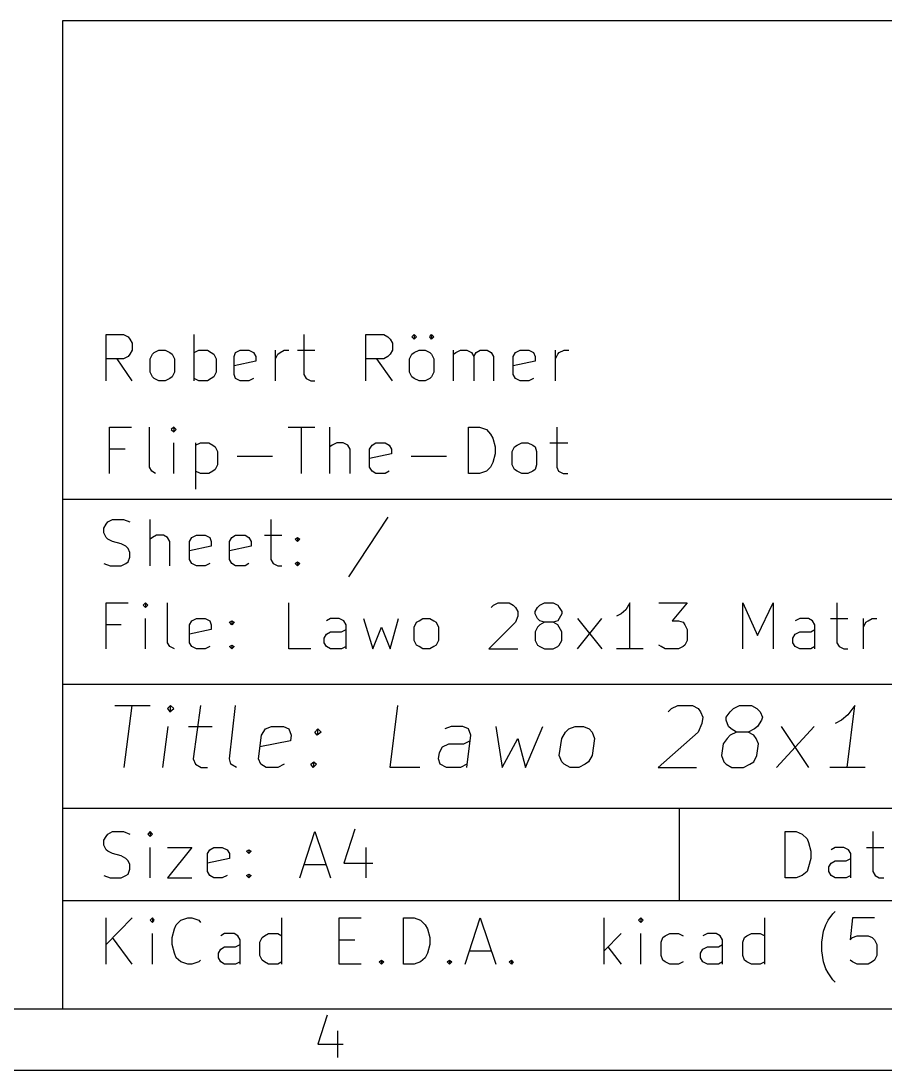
# Model space of a CAD drawing. Extents: x 10 to 287, y -200 to -10.
# Drawn here: x 175.67 to 203.67, y -200 to -166.01 of the extents above; entities that cross this region are included whole.
import ezdxf

# ---------------------------------------------------------------- set-up
doc = ezdxf.new("R2010")
doc.units = 0
doc.header["$MEASUREMENT"] = 0
doc.layers.add('RED2', color=1, linetype='CONTINUOUS')

msp = doc.modelspace()

# ---------------------------------------------------------------- linework, layer by layer
at = {"layer": 'RED2', "linetype": 'CONTINUOUS'}
for p, q in [((177.013, -166.014), (177.013, -198.018)), ((285.013, -166.014), (177.013, -166.014)), ((178.435, -177.673), (178.435, -176.174)), ((178.435, -176.174), (178.994, -176.174)), ((178.994, -176.174), (179.146, -176.251)), ((179.146, -176.251), (179.197, -176.327)), ((179.197, -176.327), (179.273, -176.454)), ((181.28, -177.673), (181.28, -176.174)), ((184.836, -176.174), (184.836, -177.47)), ((186.842, -177.673), (186.842, -176.174)), ((186.842, -176.174), (187.427, -176.174)), ((187.427, -176.174), (187.554, -176.251)), ((187.554, -176.251), (187.63, -176.327)), ((187.63, -176.327), (187.706, -176.454)), ((188.341, -176.251), (188.417, -176.174)), ((188.417, -176.327), (188.341, -176.251)), ((188.417, -176.174), (188.493, -176.251)), ((188.417, -176.174), (188.417, -176.327)), ((188.493, -176.251), (188.417, -176.327)), ((188.925, -176.251), (188.976, -176.174)), ((188.976, -176.327), (188.925, -176.251)), ((188.976, -176.174), (189.052, -176.251)), ((188.976, -176.174), (188.976, -176.327)), ((189.052, -176.251), (188.976, -176.327)), ((179.273, -176.682), (179.197, -176.809)), ((179.273, -176.454), (179.273, -176.682)), ((179.984, -176.759), (180.137, -176.682)), ((180.137, -176.682), (180.34, -176.682)), ((180.34, -176.682), (180.492, -176.759)), ((181.28, -176.759), (181.432, -176.682)), ((181.432, -176.682), (181.712, -176.682)), ((181.712, -176.682), (181.839, -176.759)), ((182.626, -176.759), (182.778, -176.682)), ((182.778, -176.682), (183.058, -176.682)), ((183.058, -176.682), (183.21, -176.759)), ((183.921, -177.673), (183.921, -176.682)), ((184.074, -176.759), (184.201, -176.682)), ((184.201, -176.682), (184.353, -176.682)), ((184.633, -176.682), (185.191, -176.682)), ((187.706, -176.682), (187.63, -176.809)), ((187.706, -176.454), (187.706, -176.682)), ((188.417, -176.759), (188.57, -176.682)), ((188.57, -176.682), (188.773, -176.682)), ((188.773, -176.682), (188.925, -176.759)), ((189.687, -177.673), (189.687, -176.682)), ((189.763, -176.759), (189.916, -176.682)), ((189.916, -176.682), (190.119, -176.682)), ((190.119, -176.682), (190.271, -176.759)), ((190.424, -176.759), (190.551, -176.682)), ((190.551, -176.682), (190.779, -176.682)), ((190.779, -176.682), (190.906, -176.759)), ((191.694, -176.759), (191.846, -176.682)), ((191.846, -176.682), (192.126, -176.682)), ((192.126, -176.682), (192.278, -176.759)), ((192.989, -177.673), (192.989, -176.682)), ((193.116, -176.759), (193.269, -176.682)), ((193.269, -176.682), (193.421, -176.682)), ((178.994, -176.962), (178.435, -176.962)), ((179.273, -177.673), (178.791, -176.962)), ((179.146, -176.886), (178.994, -176.962)), ((179.197, -176.809), (179.146, -176.886)), ((179.857, -176.962), (179.934, -176.809)), ((179.857, -177.394), (179.857, -176.962)), ((179.934, -176.809), (179.984, -176.759)), ((180.492, -176.759), (180.569, -176.809)), ((180.569, -176.809), (180.645, -176.962)), ((180.645, -176.962), (180.645, -177.394)), ((181.839, -176.759), (181.915, -176.809)), ((181.915, -176.809), (181.991, -176.962)), ((181.991, -176.962), (181.991, -177.394)), ((182.575, -176.886), (182.626, -176.759)), ((182.575, -177.47), (182.575, -176.886)), ((183.286, -177.038), (182.575, -177.19)), ((183.21, -176.759), (183.286, -176.886)), ((183.286, -176.886), (183.286, -177.038)), ((183.921, -176.962), (183.998, -176.809)), ((183.998, -176.809), (184.074, -176.759)), ((187.427, -176.962), (186.842, -176.962)), ((187.706, -177.673), (187.198, -176.962)), ((187.554, -176.886), (187.427, -176.962)), ((187.63, -176.809), (187.554, -176.886)), ((188.265, -176.962), (188.341, -176.809)), ((188.265, -177.394), (188.265, -176.962)), ((188.341, -176.809), (188.417, -176.759)), ((188.925, -176.759), (188.976, -176.809)), ((188.976, -176.809), (189.052, -176.962)), ((189.052, -176.962), (189.052, -177.394)), ((189.687, -176.809), (189.763, -176.759)), ((190.271, -176.759), (190.348, -176.886)), ((190.348, -176.886), (190.424, -176.759)), ((190.348, -176.886), (190.348, -177.673)), ((190.906, -176.759), (190.983, -176.886)), ((190.983, -176.886), (190.983, -177.673)), ((191.618, -176.886), (191.694, -176.759)), ((191.618, -177.47), (191.618, -176.886)), ((192.329, -177.038), (191.618, -177.19)), ((192.278, -176.759), (192.329, -176.886)), ((192.329, -176.886), (192.329, -177.038)), ((192.989, -176.962), (193.065, -176.809)), ((193.065, -176.809), (193.116, -176.759)), ((179.934, -177.546), (179.857, -177.394)), ((180.645, -177.394), (180.569, -177.546)), ((181.991, -177.394), (181.915, -177.546)), ((188.341, -177.546), (188.265, -177.394)), ((189.052, -177.394), (188.976, -177.546)), ((179.984, -177.597), (179.934, -177.546)), ((180.137, -177.673), (179.984, -177.597)), ((180.34, -177.673), (180.137, -177.673)), ((180.492, -177.597), (180.34, -177.673)), ((180.569, -177.546), (180.492, -177.597)), ((181.432, -177.673), (181.28, -177.597)), ((181.712, -177.673), (181.432, -177.673)), ((181.839, -177.597), (181.712, -177.673)), ((181.915, -177.546), (181.839, -177.597)), ((182.626, -177.597), (182.575, -177.47)), ((182.778, -177.673), (182.626, -177.597)), ((183.058, -177.673), (182.778, -177.673)), ((183.21, -177.597), (183.058, -177.673)), ((184.836, -177.47), (184.912, -177.597)), ((184.912, -177.597), (185.064, -177.673)), ((185.064, -177.673), (185.191, -177.673)), ((188.417, -177.597), (188.341, -177.546)), ((188.57, -177.673), (188.417, -177.597)), ((188.773, -177.673), (188.57, -177.673)), ((188.925, -177.597), (188.773, -177.673)), ((188.976, -177.546), (188.925, -177.597)), ((191.694, -177.597), (191.618, -177.47)), ((191.846, -177.673), (191.694, -177.597)), ((192.126, -177.673), (191.846, -177.673)), ((192.278, -177.597), (192.126, -177.673)), ((178.537, -180.67), (178.537, -179.172)), ((178.537, -179.172), (179.248, -179.172)), ((179.832, -180.467), (179.832, -179.172)), ((180.619, -179.172), (180.543, -179.248)), ((180.543, -179.248), (180.619, -179.324)), ((180.696, -179.248), (180.619, -179.172)), ((180.619, -179.172), (180.619, -179.324)), ((180.619, -179.324), (180.696, -179.248)), ((184.328, -179.172), (185.191, -179.172)), ((184.76, -180.67), (184.76, -179.172)), ((185.674, -180.67), (185.674, -179.172)), ((190.17, -180.67), (190.17, -179.172)), ((190.17, -179.172), (190.525, -179.172)), ((190.525, -179.172), (190.754, -179.248)), ((190.754, -179.248), (190.881, -179.4)), ((190.881, -179.4), (190.957, -179.527)), ((193.04, -179.172), (193.04, -180.467)), ((180.619, -180.67), (180.619, -179.68)), ((181.331, -179.68), (181.331, -181.178)), ((181.331, -179.756), (181.483, -179.68)), ((181.483, -179.68), (181.762, -179.68)), ((181.762, -179.68), (181.889, -179.756)), ((181.889, -179.756), (181.966, -179.807)), ((185.75, -179.756), (185.674, -179.807)), ((185.903, -179.68), (185.75, -179.756)), ((186.106, -179.68), (185.903, -179.68)), ((186.258, -179.756), (186.106, -179.68)), ((186.334, -179.883), (186.258, -179.756)), ((186.969, -179.883), (187.046, -179.756)), ((187.046, -179.756), (187.173, -179.68)), ((187.173, -179.68), (187.477, -179.68)), ((187.477, -179.68), (187.604, -179.756)), ((187.604, -179.756), (187.681, -179.883)), ((190.957, -179.527), (191.033, -179.807)), ((191.668, -179.807), (191.745, -179.756)), ((191.745, -179.756), (191.897, -179.68)), ((191.897, -179.68), (192.1, -179.68)), ((192.1, -179.68), (192.253, -179.756)), ((192.253, -179.756), (192.329, -179.807)), ((192.811, -179.68), (193.396, -179.68)), ((179.045, -179.883), (178.537, -179.883)), ((181.966, -179.807), (182.042, -179.959)), ((182.042, -179.959), (182.042, -180.391)), ((182.677, -180.111), (183.82, -180.111)), ((186.334, -180.67), (186.334, -179.883)), ((186.969, -180.467), (186.969, -179.883)), ((187.681, -180.035), (186.969, -180.188)), ((187.681, -179.883), (187.681, -180.035)), ((188.316, -180.111), (189.459, -180.111)), ((191.033, -180.035), (190.957, -180.315)), ((191.033, -179.807), (191.033, -180.035)), ((191.592, -179.959), (191.668, -179.807)), ((191.592, -180.391), (191.592, -179.959)), ((192.329, -179.807), (192.38, -179.959)), ((192.38, -179.959), (192.38, -180.391)), ((182.042, -180.391), (181.966, -180.543)), ((190.957, -180.315), (190.881, -180.467)), ((191.668, -180.543), (191.592, -180.391)), ((192.38, -180.391), (192.329, -180.543)), ((179.908, -180.594), (179.832, -180.467)), ((180.035, -180.67), (179.908, -180.594)), ((181.483, -180.67), (181.331, -180.594)), ((181.762, -180.67), (181.483, -180.67)), ((181.889, -180.594), (181.762, -180.67)), ((181.966, -180.543), (181.889, -180.594)), ((187.046, -180.594), (186.969, -180.467)), ((187.173, -180.67), (187.046, -180.594)), ((187.477, -180.67), (187.173, -180.67)), ((187.604, -180.594), (187.477, -180.67)), ((190.525, -180.67), (190.17, -180.67)), ((190.754, -180.594), (190.525, -180.67)), ((190.881, -180.467), (190.754, -180.594)), ((191.745, -180.594), (191.668, -180.543)), ((191.897, -180.67), (191.745, -180.594)), ((192.1, -180.67), (191.897, -180.67)), ((192.253, -180.594), (192.1, -180.67)), ((192.329, -180.543), (192.253, -180.594)), ((193.04, -180.467), (193.091, -180.594)), ((193.091, -180.594), (193.243, -180.67)), ((193.243, -180.67), (193.396, -180.67)), ((177.013, -181.508), (285.013, -181.508)), ((187.554, -182.093), (186.284, -184.023)), ((178.359, -182.448), (178.435, -182.321)), ((178.359, -182.601), (178.359, -182.448)), ((178.435, -182.321), (178.486, -182.245)), ((178.486, -182.245), (178.638, -182.169)), ((178.638, -182.169), (178.994, -182.169)), ((178.994, -182.169), (179.197, -182.245)), ((179.857, -183.667), (179.857, -182.169)), ((183.769, -182.169), (183.769, -183.464)), ((178.435, -182.753), (178.359, -182.601)), ((178.486, -182.804), (178.435, -182.753)), ((178.638, -182.88), (178.486, -182.804)), ((179.934, -182.753), (179.857, -182.804)), ((180.061, -182.677), (179.934, -182.753)), ((180.289, -182.677), (180.061, -182.677)), ((180.416, -182.753), (180.289, -182.677)), ((180.492, -182.88), (180.416, -182.753)), ((181.127, -182.88), (181.204, -182.753)), ((181.204, -182.753), (181.356, -182.677)), ((181.356, -182.677), (181.635, -182.677)), ((181.635, -182.677), (181.788, -182.753)), ((181.788, -182.753), (181.839, -182.88)), ((182.423, -182.88), (182.499, -182.753)), ((182.499, -182.753), (182.626, -182.677)), ((182.626, -182.677), (182.931, -182.677)), ((182.931, -182.677), (183.058, -182.753)), ((183.058, -182.753), (183.134, -182.88)), ((183.566, -182.677), (184.125, -182.677)), ((184.556, -182.804), (184.633, -182.753)), ((184.633, -182.88), (184.556, -182.804)), ((184.633, -182.753), (184.709, -182.804)), ((184.633, -182.753), (184.633, -182.88)), ((184.709, -182.804), (184.633, -182.88)), ((178.918, -182.956), (178.638, -182.88)), ((179.07, -183.032), (178.918, -182.956)), ((179.146, -183.109), (179.07, -183.032)), ((179.197, -183.236), (179.146, -183.109)), ((180.492, -183.667), (180.492, -182.88)), ((181.127, -183.464), (181.127, -182.88)), ((181.839, -183.032), (181.127, -183.185)), ((181.839, -182.88), (181.839, -183.032)), ((182.423, -183.464), (182.423, -182.88)), ((183.134, -183.032), (182.423, -183.185)), ((183.134, -182.88), (183.134, -183.032)), ((179.146, -183.54), (179.197, -183.388)), ((179.197, -183.388), (179.197, -183.236)), ((181.204, -183.591), (181.127, -183.464)), ((182.499, -183.591), (182.423, -183.464)), ((183.769, -183.464), (183.845, -183.591)), ((178.359, -183.591), (178.562, -183.667)), ((178.562, -183.667), (178.918, -183.667)), ((178.918, -183.667), (179.07, -183.591)), ((179.07, -183.591), (179.146, -183.54)), ((181.356, -183.667), (181.204, -183.591)), ((181.635, -183.667), (181.356, -183.667)), ((181.788, -183.591), (181.635, -183.667)), ((182.626, -183.667), (182.499, -183.591)), ((182.931, -183.667), (182.626, -183.667)), ((183.058, -183.591), (182.931, -183.667)), ((183.845, -183.591), (183.998, -183.667)), ((183.998, -183.667), (184.125, -183.667)), ((184.556, -183.591), (184.633, -183.54)), ((184.633, -183.667), (184.556, -183.591)), ((184.633, -183.54), (184.709, -183.591)), ((184.633, -183.54), (184.633, -183.667)), ((184.709, -183.591), (184.633, -183.667)), ((178.435, -186.36), (178.435, -184.861)), ((178.435, -184.861), (179.146, -184.861)), ((179.705, -184.861), (179.629, -184.937)), ((179.781, -184.937), (179.705, -184.861)), ((179.705, -184.861), (179.705, -185.014)), ((180.416, -186.157), (180.416, -184.861)), ((184.353, -186.36), (184.353, -184.861)), ((190.983, -184.937), (191.135, -184.861)), ((191.135, -184.861), (191.491, -184.861)), ((191.491, -184.861), (191.618, -184.937)), ((192.481, -184.937), (192.634, -184.861)), ((192.634, -184.861), (192.913, -184.861)), ((192.913, -184.861), (193.065, -184.937)), ((195.402, -184.861), (195.275, -185.09)), ((195.402, -186.36), (195.402, -184.861)), ((196.342, -184.861), (197.256, -184.861)), ((197.256, -184.861), (196.774, -185.445)), ((199.06, -186.36), (199.06, -184.861)), ((199.06, -184.861), (199.542, -185.928)), ((199.542, -185.928), (200.05, -184.861)), ((200.05, -184.861), (200.05, -186.36)), ((202.108, -184.861), (202.108, -186.157)), ((179.629, -184.937), (179.705, -185.014)), ((179.705, -185.014), (179.781, -184.937)), ((190.906, -185.014), (190.983, -184.937)), ((191.618, -184.937), (191.694, -185.014)), ((191.694, -185.014), (191.77, -185.141)), ((191.77, -185.141), (191.77, -185.293)), ((192.329, -185.141), (192.405, -185.014)), ((192.329, -185.217), (192.329, -185.141)), ((192.405, -185.369), (192.329, -185.217)), ((192.405, -185.014), (192.481, -184.937)), ((193.065, -184.937), (193.116, -185.014)), ((193.116, -185.014), (193.192, -185.141)), ((193.192, -185.217), (193.116, -185.369)), ((193.192, -185.141), (193.192, -185.217)), ((195.123, -185.217), (194.97, -185.293)), ((195.275, -185.09), (195.123, -185.217)), ((179.705, -186.36), (179.705, -185.369)), ((181.127, -185.572), (181.204, -185.445)), ((181.204, -185.445), (181.356, -185.369)), ((181.356, -185.369), (181.635, -185.369)), ((181.635, -185.369), (181.788, -185.445)), ((181.788, -185.445), (181.839, -185.572)), ((182.423, -185.496), (182.499, -185.445)), ((182.499, -185.572), (182.423, -185.496)), ((182.499, -185.445), (182.575, -185.496)), ((182.499, -185.445), (182.499, -185.572)), ((182.575, -185.496), (182.499, -185.572)), ((185.699, -185.369), (185.572, -185.445)), ((185.979, -185.369), (185.699, -185.369)), ((186.131, -185.445), (185.979, -185.369)), ((186.207, -185.572), (186.131, -185.445)), ((186.766, -185.369), (187.071, -186.36)), ((187.63, -186.36), (187.909, -185.369)), ((188.417, -185.649), (188.493, -185.496)), ((188.493, -185.496), (188.57, -185.445)), ((188.57, -185.445), (188.697, -185.369)), ((188.697, -185.369), (188.925, -185.369)), ((188.925, -185.369), (189.052, -185.445)), ((189.052, -185.445), (189.128, -185.496)), ((189.128, -185.496), (189.205, -185.649)), ((191.694, -185.496), (190.83, -186.36)), ((191.77, -185.293), (191.694, -185.496)), ((192.481, -185.445), (192.405, -185.369)), ((192.634, -185.496), (192.481, -185.445)), ((192.634, -185.496), (192.481, -185.572)), ((192.913, -185.496), (192.634, -185.496)), ((193.065, -185.445), (192.913, -185.496)), ((193.065, -185.572), (192.913, -185.496)), ((193.116, -185.369), (193.065, -185.445)), ((193.7, -186.36), (194.488, -185.369)), ((193.7, -185.369), (194.488, -186.36)), ((196.774, -185.445), (196.977, -185.445)), ((196.977, -185.445), (197.129, -185.496)), ((197.129, -185.496), (197.18, -185.572)), ((200.914, -185.369), (200.762, -185.445)), ((201.193, -185.369), (200.914, -185.369)), ((201.32, -185.445), (201.193, -185.369)), ((201.397, -185.572), (201.32, -185.445)), ((201.905, -185.369), (202.463, -185.369)), ((202.971, -186.36), (202.971, -185.369)), ((202.971, -185.649), (203.048, -185.496)), ((203.048, -185.496), (203.124, -185.445)), ((203.124, -185.445), (203.251, -185.369)), ((203.251, -185.369), (203.403, -185.369)), ((178.918, -185.572), (178.435, -185.572)), ((181.127, -186.157), (181.127, -185.572)), ((181.839, -185.725), (181.127, -185.877)), ((181.839, -185.572), (181.839, -185.725)), ((185.496, -186.004), (185.572, -185.877)), ((185.572, -185.877), (185.699, -185.801)), ((185.699, -185.801), (186.055, -185.801)), ((186.055, -185.801), (186.207, -185.725)), ((186.207, -186.36), (186.207, -185.572)), ((187.071, -186.36), (187.35, -185.649)), ((187.35, -185.649), (187.63, -186.36)), ((188.417, -186.08), (188.417, -185.649)), ((189.205, -185.649), (189.205, -186.08)), ((192.405, -185.649), (192.329, -185.801)), ((192.329, -185.801), (192.329, -186.08)), ((192.481, -185.572), (192.405, -185.649)), ((193.116, -185.649), (193.065, -185.572)), ((193.192, -185.801), (193.116, -185.649)), ((193.192, -186.08), (193.192, -185.801)), ((197.18, -185.572), (197.256, -185.725)), ((197.256, -185.725), (197.256, -186.08)), ((200.685, -186.004), (200.762, -185.877)), ((200.762, -185.877), (200.914, -185.801)), ((200.914, -185.801), (201.27, -185.801)), ((201.27, -185.801), (201.397, -185.725)), ((201.397, -186.36), (201.397, -185.572)), ((180.492, -186.284), (180.416, -186.157)), ((181.204, -186.284), (181.127, -186.157)), ((182.423, -186.284), (182.499, -186.233)), ((182.499, -186.233), (182.575, -186.284)), ((182.499, -186.233), (182.499, -186.36)), ((185.496, -186.157), (185.496, -186.004)), ((185.572, -186.284), (185.496, -186.157)), ((188.493, -186.233), (188.417, -186.08)), ((188.57, -186.284), (188.493, -186.233)), ((189.128, -186.233), (189.052, -186.284)), ((189.205, -186.08), (189.128, -186.233)), ((192.329, -186.08), (192.405, -186.233)), ((192.405, -186.233), (192.481, -186.284)), ((193.065, -186.284), (193.116, -186.233)), ((193.116, -186.233), (193.192, -186.08)), ((196.418, -186.284), (196.342, -186.233)), ((197.18, -186.233), (197.129, -186.284)), ((197.256, -186.08), (197.18, -186.233)), ((200.685, -186.157), (200.685, -186.004)), ((200.762, -186.284), (200.685, -186.157)), ((202.108, -186.157), (202.184, -186.284)), ((180.645, -186.36), (180.492, -186.284)), ((181.356, -186.36), (181.204, -186.284)), ((181.635, -186.36), (181.356, -186.36)), ((181.788, -186.284), (181.635, -186.36)), ((182.499, -186.36), (182.423, -186.284)), ((182.575, -186.284), (182.499, -186.36)), ((185.064, -186.36), (184.353, -186.36)), ((185.699, -186.36), (185.572, -186.284)), ((186.055, -186.36), (185.699, -186.36)), ((186.207, -186.284), (186.055, -186.36)), ((188.697, -186.36), (188.57, -186.284)), ((188.925, -186.36), (188.697, -186.36)), ((189.052, -186.284), (188.925, -186.36)), ((190.83, -186.36), (191.77, -186.36)), ((192.481, -186.284), (192.634, -186.36)), ((192.634, -186.36), (192.913, -186.36)), ((192.913, -186.36), (193.065, -186.284)), ((195.834, -186.36), (194.97, -186.36)), ((196.545, -186.36), (196.418, -186.284)), ((196.977, -186.36), (196.545, -186.36)), ((197.129, -186.284), (196.977, -186.36)), ((200.914, -186.36), (200.762, -186.284)), ((201.27, -186.36), (200.914, -186.36)), ((201.397, -186.284), (201.27, -186.36)), ((202.184, -186.284), (202.336, -186.36)), ((202.336, -186.36), (202.463, -186.36)), ((177.013, -187.503), (285.013, -187.503)), ((178.714, -188.189), (179.857, -188.189)), ((179.019, -190.195), (179.273, -188.189)), ((180.518, -188.189), (180.416, -188.29)), ((180.518, -188.189), (180.492, -188.392)), ((180.619, -188.29), (180.518, -188.189)), ((181.483, -188.189), (181.254, -189.916)), ((182.423, -189.916), (182.626, -188.189)), ((187.63, -190.195), (187.884, -188.189)), ((196.748, -188.29), (196.952, -188.189)), ((196.952, -188.189), (197.434, -188.189)), ((197.434, -188.189), (197.612, -188.29)), ((198.755, -188.29), (198.958, -188.189)), ((198.958, -188.189), (199.339, -188.189)), ((199.339, -188.189), (199.517, -188.29)), ((202.438, -190.195), (202.692, -188.189)), ((202.692, -188.189), (202.463, -188.493)), ((180.416, -188.29), (180.492, -188.392)), ((180.492, -188.392), (180.619, -188.29)), ((196.647, -188.392), (196.748, -188.29)), ((197.612, -188.29), (197.688, -188.392)), ((197.688, -188.392), (197.764, -188.57)), ((197.764, -188.57), (197.739, -188.773)), ((198.526, -188.57), (198.653, -188.392)), ((198.526, -188.671), (198.526, -188.57)), ((198.653, -188.392), (198.755, -188.29)), ((199.517, -188.29), (199.619, -188.392)), ((199.619, -188.392), (199.695, -188.57)), ((199.695, -188.57), (199.669, -188.671)), ((202.463, -188.493), (202.26, -188.671)), ((180.264, -190.195), (180.442, -188.874)), ((181.102, -188.874), (181.864, -188.874)), ((183.464, -189.154), (183.591, -188.951)), ((183.591, -188.951), (183.794, -188.874)), ((183.794, -188.874), (184.175, -188.874)), ((184.175, -188.874), (184.353, -188.951)), ((184.353, -188.951), (184.429, -189.154)), ((185.191, -189.052), (185.293, -188.951)), ((185.293, -188.951), (185.268, -189.154)), ((185.293, -188.951), (185.395, -189.052)), ((189.611, -188.874), (189.408, -188.951)), ((189.992, -188.874), (189.611, -188.874)), ((190.17, -188.951), (189.992, -188.874)), ((190.246, -189.154), (190.17, -188.951)), ((191.059, -188.874), (191.262, -190.195)), ((192.024, -190.195), (192.583, -188.874)), ((193.319, -189.052), (193.421, -188.951)), ((193.421, -188.951), (193.624, -188.874)), ((193.624, -188.874), (193.904, -188.874)), ((193.904, -188.874), (194.081, -188.951)), ((194.081, -188.951), (194.183, -189.052)), ((197.739, -188.773), (197.612, -189.052)), ((198.603, -188.874), (198.526, -188.671)), ((198.679, -188.951), (198.603, -188.874)), ((198.857, -189.052), (198.679, -188.951)), ((199.441, -188.951), (199.238, -189.052)), ((199.542, -188.874), (199.441, -188.951)), ((199.669, -188.671), (199.542, -188.874)), ((200.152, -190.195), (201.371, -188.874)), ((200.304, -188.874), (201.193, -190.195)), ((202.26, -188.671), (202.057, -188.773)), ((183.363, -189.916), (183.464, -189.154)), ((184.429, -189.154), (184.404, -189.332)), ((185.268, -189.154), (185.191, -189.052)), ((185.395, -189.052), (185.268, -189.154)), ((190.119, -190.195), (190.246, -189.154)), ((191.262, -190.195), (191.77, -189.255)), ((191.77, -189.255), (192.024, -190.195)), ((193.116, -189.814), (193.192, -189.255)), ((193.192, -189.255), (193.319, -189.052)), ((194.183, -189.052), (194.259, -189.255)), ((194.259, -189.255), (194.183, -189.814)), ((197.612, -189.052), (196.317, -190.195)), ((198.552, -189.255), (198.425, -189.433)), ((198.653, -189.154), (198.552, -189.255)), ((198.857, -189.052), (198.653, -189.154)), ((199.238, -189.052), (198.857, -189.052)), ((199.415, -189.154), (199.238, -189.052)), ((199.492, -189.255), (199.415, -189.154)), ((199.568, -189.433), (199.492, -189.255)), ((184.404, -189.332), (183.413, -189.535)), ((189.23, -189.713), (189.332, -189.535)), ((189.332, -189.535), (189.535, -189.433)), ((189.535, -189.433), (190.017, -189.433)), ((190.017, -189.433), (190.221, -189.332)), ((198.425, -189.433), (198.374, -189.814)), ((199.517, -189.814), (199.568, -189.433)), ((181.254, -189.916), (181.331, -190.094)), ((182.474, -190.094), (182.423, -189.916)), ((183.439, -190.094), (183.363, -189.916)), ((189.205, -189.916), (189.23, -189.713)), ((189.255, -190.094), (189.205, -189.916)), ((193.192, -190.017), (193.116, -189.814)), ((194.183, -189.814), (194.056, -190.017)), ((198.374, -189.814), (198.45, -190.017)), ((199.415, -190.017), (199.517, -189.814)), ((181.331, -190.094), (181.508, -190.195)), ((181.508, -190.195), (181.712, -190.195)), ((182.651, -190.195), (182.474, -190.094)), ((183.617, -190.195), (183.439, -190.094)), ((183.998, -190.195), (183.617, -190.195)), ((184.201, -190.094), (183.998, -190.195)), ((185.064, -190.094), (185.166, -190.017)), ((185.141, -190.195), (185.064, -190.094)), ((185.166, -190.017), (185.141, -190.195)), ((185.242, -190.094), (185.141, -190.195)), ((185.166, -190.017), (185.242, -190.094)), ((188.595, -190.195), (187.63, -190.195)), ((189.459, -190.195), (189.255, -190.094)), ((189.916, -190.195), (189.459, -190.195)), ((190.119, -190.094), (189.916, -190.195)), ((193.269, -190.094), (193.192, -190.017)), ((193.472, -190.195), (193.269, -190.094)), ((193.751, -190.195), (193.472, -190.195)), ((193.954, -190.094), (193.751, -190.195)), ((194.056, -190.017), (193.954, -190.094)), ((196.317, -190.195), (197.561, -190.195)), ((198.45, -190.017), (198.526, -190.094)), ((198.526, -190.094), (198.704, -190.195)), ((198.704, -190.195), (199.085, -190.195)), ((199.085, -190.195), (199.288, -190.094)), ((199.288, -190.094), (199.415, -190.017)), ((203.022, -190.195), (201.879, -190.195)), ((177.013, -191.516), (285.013, -191.516)), ((197.002, -191.516), (197.002, -194.513)), ((178.435, -192.43), (178.486, -192.354)), ((178.486, -192.354), (178.638, -192.278)), ((178.638, -192.278), (178.994, -192.278)), ((178.994, -192.278), (179.197, -192.354)), ((179.857, -192.278), (179.781, -192.354)), ((179.781, -192.354), (179.857, -192.43)), ((179.934, -192.354), (179.857, -192.278)), ((179.857, -192.278), (179.857, -192.43)), ((179.857, -192.43), (179.934, -192.354)), ((184.709, -193.777), (185.191, -192.278)), ((185.191, -192.278), (185.699, -193.777)), ((186.487, -192.202), (186.131, -193.294)), ((200.431, -193.777), (200.431, -192.278)), ((200.431, -192.278), (200.787, -192.278)), ((200.787, -192.278), (200.99, -192.354)), ((200.99, -192.354), (201.143, -192.507)), ((203.276, -192.278), (203.276, -193.573)), ((178.359, -192.557), (178.435, -192.43)), ((178.359, -192.71), (178.359, -192.557)), ((201.143, -192.507), (201.193, -192.634)), ((201.193, -192.634), (201.27, -192.913)), ((178.435, -192.862), (178.359, -192.71)), ((178.486, -192.913), (178.435, -192.862)), ((178.638, -192.989), (178.486, -192.913)), ((178.918, -193.065), (178.638, -192.989)), ((179.857, -193.777), (179.857, -192.786)), ((180.416, -192.786), (181.204, -192.786)), ((181.204, -192.786), (180.416, -193.777)), ((181.712, -192.989), (181.788, -192.862)), ((181.712, -193.573), (181.712, -192.989)), ((181.788, -192.862), (181.915, -192.786)), ((181.915, -192.786), (182.194, -192.786)), ((182.194, -192.786), (182.347, -192.862)), ((182.347, -192.862), (182.423, -192.989)), ((182.423, -192.989), (182.423, -193.142)), ((182.982, -192.913), (183.058, -192.862)), ((183.058, -192.989), (182.982, -192.913)), ((183.058, -192.862), (183.134, -192.913)), ((183.058, -192.862), (183.058, -192.989)), ((183.134, -192.913), (183.058, -192.989)), ((186.842, -192.786), (186.842, -193.777)), ((201.27, -192.913), (201.27, -193.142)), ((202.057, -192.786), (201.93, -192.862)), ((202.336, -192.786), (202.057, -192.786)), ((202.489, -192.862), (202.336, -192.786)), ((202.565, -192.989), (202.489, -192.862)), ((202.565, -193.777), (202.565, -192.989)), ((203.073, -192.786), (203.632, -192.786)), ((179.07, -193.142), (178.918, -193.065)), ((179.146, -193.218), (179.07, -193.142)), ((179.197, -193.345), (179.146, -193.218)), ((179.197, -193.497), (179.197, -193.345)), ((182.423, -193.142), (181.712, -193.294)), ((184.836, -193.345), (185.572, -193.345)), ((186.131, -193.294), (187.071, -193.294)), ((201.27, -193.142), (201.193, -193.421)), ((201.854, -193.421), (201.93, -193.294)), ((201.93, -193.294), (202.057, -193.218)), ((202.057, -193.218), (202.413, -193.218)), ((202.413, -193.218), (202.565, -193.142)), ((178.359, -193.7), (178.562, -193.777)), ((178.918, -193.777), (179.07, -193.7)), ((179.07, -193.7), (179.146, -193.65)), ((179.146, -193.65), (179.197, -193.497)), ((181.788, -193.7), (181.712, -193.573)), ((181.915, -193.777), (181.788, -193.7)), ((182.347, -193.7), (182.194, -193.777)), ((182.982, -193.7), (183.058, -193.65)), ((183.058, -193.777), (182.982, -193.7)), ((183.058, -193.65), (183.134, -193.7)), ((183.058, -193.65), (183.058, -193.777)), ((183.134, -193.7), (183.058, -193.777)), ((200.99, -193.7), (200.787, -193.777)), ((201.143, -193.573), (200.99, -193.7)), ((201.193, -193.421), (201.143, -193.573)), ((201.854, -193.573), (201.854, -193.421)), ((201.93, -193.7), (201.854, -193.573)), ((202.057, -193.777), (201.93, -193.7)), ((202.565, -193.7), (202.413, -193.777)), ((203.276, -193.573), (203.352, -193.7)), ((203.352, -193.7), (203.479, -193.777)), ((178.562, -193.777), (178.918, -193.777)), ((180.416, -193.777), (181.204, -193.777)), ((182.194, -193.777), (181.915, -193.777)), ((200.787, -193.777), (200.431, -193.777)), ((202.413, -193.777), (202.057, -193.777)), ((203.479, -193.777), (203.632, -193.777)), ((177.013, -194.513), (285.013, -194.513)), ((178.435, -196.571), (178.435, -195.072)), ((179.273, -195.072), (178.435, -195.936)), ((179.934, -195.072), (179.857, -195.148)), ((179.984, -195.148), (179.934, -195.072)), ((179.934, -195.072), (179.934, -195.224)), ((180.848, -195.148), (181.077, -195.072)), ((181.077, -195.072), (181.204, -195.072)), ((181.204, -195.072), (181.432, -195.148)), ((184.125, -196.571), (184.125, -195.072)), ((185.979, -196.571), (185.979, -195.072)), ((185.979, -195.072), (186.69, -195.072)), ((188.062, -196.571), (188.062, -195.072)), ((188.062, -195.072), (188.417, -195.072)), ((188.417, -195.072), (188.62, -195.148)), ((190.068, -196.571), (190.551, -195.072)), ((190.551, -195.072), (191.059, -196.571)), ((194.564, -196.571), (194.564, -195.072)), ((195.758, -195.072), (195.682, -195.148)), ((195.834, -195.148), (195.758, -195.072)), ((195.758, -195.072), (195.758, -195.224)), ((199.771, -196.571), (199.771, -195.072)), ((201.828, -195.148), (201.981, -194.945)), ((201.981, -194.945), (202.057, -194.869)), ((202.616, -195.072), (202.54, -195.783)), ((203.327, -195.072), (202.616, -195.072)), ((179.857, -195.148), (179.934, -195.224)), ((179.934, -195.224), (179.984, -195.148)), ((180.645, -195.428), (180.696, -195.301)), ((180.696, -195.301), (180.848, -195.148)), ((181.432, -195.148), (181.483, -195.224)), ((188.62, -195.148), (188.773, -195.301)), ((188.773, -195.301), (188.849, -195.428)), ((195.682, -195.148), (195.758, -195.224)), ((195.758, -195.224), (195.834, -195.148)), ((201.676, -195.504), (201.752, -195.301)), ((201.752, -195.301), (201.828, -195.148)), ((179.273, -196.571), (178.638, -195.707)), ((179.934, -196.571), (179.934, -195.58)), ((180.569, -195.707), (180.645, -195.428)), ((180.569, -195.936), (180.569, -195.707)), ((182.27, -195.58), (182.143, -195.656)), ((182.575, -195.58), (182.27, -195.58)), ((182.702, -195.656), (182.575, -195.58)), ((182.778, -195.783), (182.702, -195.656)), ((183.413, -195.859), (183.49, -195.707)), ((183.49, -195.707), (183.566, -195.656)), ((183.566, -195.656), (183.693, -195.58)), ((183.693, -195.58), (183.998, -195.58)), ((183.998, -195.58), (184.125, -195.656)), ((188.849, -195.428), (188.925, -195.707)), ((188.925, -195.707), (188.925, -195.936)), ((195.123, -195.58), (194.564, -196.139)), ((195.758, -196.571), (195.758, -195.58)), ((196.418, -195.859), (196.469, -195.707)), ((196.469, -195.707), (196.545, -195.656)), ((196.545, -195.656), (196.698, -195.58)), ((196.698, -195.58), (196.977, -195.58)), ((196.977, -195.58), (197.129, -195.656)), ((197.917, -195.58), (197.764, -195.656)), ((198.196, -195.58), (197.917, -195.58)), ((198.323, -195.656), (198.196, -195.58)), ((198.399, -195.783), (198.323, -195.656)), ((199.06, -195.859), (199.111, -195.707)), ((199.111, -195.707), (199.187, -195.656)), ((199.187, -195.656), (199.339, -195.58)), ((199.339, -195.58), (199.619, -195.58)), ((199.619, -195.58), (199.771, -195.656)), ((201.625, -195.859), (201.676, -195.504)), ((202.54, -195.783), (202.616, -195.707)), ((202.616, -195.707), (202.768, -195.656)), ((202.768, -195.656), (203.124, -195.656)), ((203.124, -195.656), (203.251, -195.707)), ((203.251, -195.707), (203.327, -195.783)), ((180.645, -196.215), (180.569, -195.936)), ((182.067, -196.215), (182.143, -196.088)), ((182.143, -196.088), (182.27, -196.012)), ((182.27, -196.012), (182.626, -196.012)), ((182.626, -196.012), (182.778, -195.936)), ((182.778, -196.571), (182.778, -195.783)), ((183.413, -196.291), (183.413, -195.859)), ((185.979, -195.783), (186.487, -195.783)), ((188.925, -195.936), (188.849, -196.215)), ((194.691, -196.012), (195.123, -196.571)), ((196.418, -196.291), (196.418, -195.859)), ((197.688, -196.215), (197.764, -196.088)), ((197.764, -196.088), (197.917, -196.012)), ((197.917, -196.012), (198.272, -196.012)), ((198.272, -196.012), (198.399, -195.936)), ((198.399, -196.571), (198.399, -195.783)), ((199.06, -196.291), (199.06, -195.859)), ((201.625, -196.139), (201.625, -195.859)), ((203.327, -195.783), (203.403, -195.936)), ((203.403, -195.936), (203.403, -196.291)), ((180.696, -196.367), (180.645, -196.215)), ((180.848, -196.494), (180.696, -196.367)), ((182.067, -196.367), (182.067, -196.215)), ((182.143, -196.494), (182.067, -196.367)), ((183.49, -196.444), (183.413, -196.291)), ((188.773, -196.367), (188.62, -196.494)), ((188.849, -196.215), (188.773, -196.367)), ((190.195, -196.139), (190.906, -196.139)), ((196.469, -196.444), (196.418, -196.291)), ((197.688, -196.367), (197.688, -196.215)), ((197.764, -196.494), (197.688, -196.367)), ((199.111, -196.444), (199.06, -196.291)), ((201.676, -196.494), (201.625, -196.139)), ((203.403, -196.291), (203.327, -196.444)), ((181.077, -196.571), (180.848, -196.494)), ((181.204, -196.571), (181.077, -196.571)), ((181.432, -196.494), (181.204, -196.571)), ((181.483, -196.444), (181.432, -196.494)), ((182.27, -196.571), (182.143, -196.494)), ((182.626, -196.571), (182.27, -196.571)), ((182.778, -196.494), (182.626, -196.571)), ((183.566, -196.494), (183.49, -196.444)), ((183.693, -196.571), (183.566, -196.494)), ((183.998, -196.571), (183.693, -196.571)), ((184.125, -196.494), (183.998, -196.571)), ((186.69, -196.571), (185.979, -196.571)), ((187.274, -196.494), (187.35, -196.444)), ((187.35, -196.571), (187.274, -196.494)), ((187.35, -196.444), (187.427, -196.494)), ((187.35, -196.444), (187.35, -196.571)), ((187.427, -196.494), (187.35, -196.571)), ((188.417, -196.571), (188.062, -196.571)), ((188.62, -196.494), (188.417, -196.571)), ((189.484, -196.494), (189.56, -196.444)), ((189.56, -196.571), (189.484, -196.494)), ((189.56, -196.444), (189.636, -196.494)), ((189.56, -196.444), (189.56, -196.571)), ((189.636, -196.494), (189.56, -196.571)), ((191.491, -196.494), (191.567, -196.444)), ((191.567, -196.571), (191.491, -196.494)), ((191.567, -196.444), (191.618, -196.494)), ((191.567, -196.444), (191.567, -196.571)), ((191.618, -196.494), (191.567, -196.571)), ((196.545, -196.494), (196.469, -196.444)), ((196.698, -196.571), (196.545, -196.494)), ((196.977, -196.571), (196.698, -196.571)), ((197.129, -196.494), (196.977, -196.571)), ((197.917, -196.571), (197.764, -196.494)), ((198.272, -196.571), (197.917, -196.571)), ((198.399, -196.494), (198.272, -196.571)), ((199.187, -196.494), (199.111, -196.444)), ((199.339, -196.571), (199.187, -196.494)), ((199.619, -196.571), (199.339, -196.571)), ((199.771, -196.494), (199.619, -196.571)), ((201.752, -196.723), (201.676, -196.494)), ((201.828, -196.85), (201.752, -196.723)), ((202.616, -196.494), (202.54, -196.444)), ((202.768, -196.571), (202.616, -196.494)), ((203.124, -196.571), (202.768, -196.571)), ((203.251, -196.494), (203.124, -196.571)), ((203.327, -196.444), (203.251, -196.494)), ((201.981, -197.079), (201.828, -196.85)), ((202.057, -197.155), (201.981, -197.079)), ((11.9888, -198.018), (285.013, -198.018)), ((177.013, -198.018), (285.013, -198.018)), ((185.598, -198.222), (185.293, -199.161)), ((185.928, -198.73), (185.928, -199.593)), ((185.293, -199.161), (186.106, -199.161)), ((10.0076, -200), (286.995, -200))]:
    msp.add_line(p, q, dxfattribs=at)

doc.saveas('drawing.dxf')
